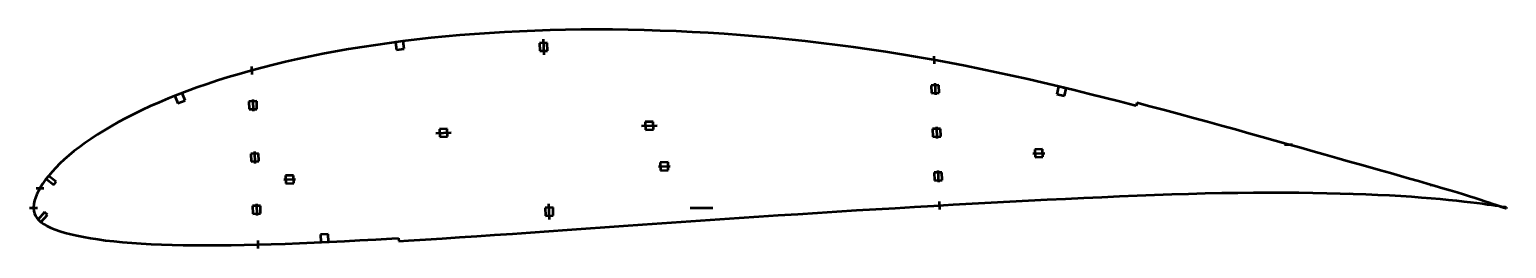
# Model space of a CAD drawing. Header units: metres. Extents: x -265 to 492, y -21 to 91.
import ezdxf

# ---------------------------------------------------------------- set-up
doc = ezdxf.new("R2010")
doc.units = ezdxf.units.M
for name, color, linetype, lineweight in [('FoilLayer', 1, 'Continuous', 50), ('StringerLayer', 1, 'Continuous', 50), ('SubLayer', 1, 'Continuous', 50)]:
    doc.layers.add(name, color=color, linetype=linetype, lineweight=lineweight)

msp = doc.modelspace()

# ---------------------------------------------------------------- linework, layer by layer
at = {"layer": 'FoilLayer'}
for p, q in [((1.87, 91.01), (-5.99, 90.76)), ((9.79, 91.18), (1.87, 91.01)), ((17.78, 91.3), (9.79, 91.18)), ((25.81, 91.35), (17.78, 91.3)), ((33.86, 91.32), (25.81, 91.35)), ((41.96, 91.21), (33.86, 91.32)), ((50.1, 91.03), (41.96, 91.21)), ((58.28, 90.78), (50.1, 91.03)), ((-87.75, 83.43), (-94.66, 82.38)), ((-80.74, 84.42), (-87.75, 83.43)), ((-73.63, 85.36), (-80.74, 84.42)), ((-66.43, 86.24), (-73.63, 85.36)), ((-59.14, 87.05), (-66.43, 86.24)), ((-51.79, 87.78), (-59.14, 87.05)), ((-44.35, 88.44), (-51.79, 87.78)), ((-36.82, 89.04), (-44.35, 88.44)), ((-29.2, 89.57), (-36.82, 89.04)), ((-21.52, 90.04), (-29.2, 89.57)), ((-13.78, 90.44), (-21.52, 90.04)), ((-5.99, 90.76), (-13.78, 90.44)), ((66.49, 90.46), (58.28, 90.78)), ((74.72, 90.08), (66.49, 90.46)), ((82.97, 89.62), (74.72, 90.08)), ((91.23, 89.08), (82.97, 89.62)), ((99.51, 88.47), (91.23, 89.08)), ((107.81, 87.8), (99.51, 88.47)), ((116.11, 87.05), (107.81, 87.8)), ((124.41, 86.24), (116.11, 87.05)), ((132.71, 85.36), (124.41, 86.24)), ((140.99, 84.4), (132.71, 85.36)), ((149.27, 83.37), (140.99, 84.4)), ((157.53, 82.28), (149.27, 83.37)), ((-127.61, 76.16), (-133.85, 74.76)), ((-121.23, 77.52), (-127.61, 76.16)), ((-114.75, 78.83), (-121.23, 77.52)), ((-108.15, 80.07), (-114.75, 78.83)), ((-101.45, 81.26), (-108.15, 80.07)), ((-94.66, 82.38), (-101.45, 81.26)), ((165.79, 81.11), (157.53, 82.28)), ((174.03, 79.88), (165.79, 81.11)), ((182.24, 78.58), (174.03, 79.88)), ((190.42, 77.21), (182.24, 78.58)), ((198.58, 75.77), (190.42, 77.21)), ((206.72, 74.27), (198.58, 75.77)), ((-157.59, 68.56), (-163.2, 66.9)), ((-151.83, 70.2), (-157.59, 68.56)), ((-145.95, 71.78), (-151.83, 70.2)), ((-139.96, 73.31), (-145.95, 71.78)), ((-133.85, 74.76), (-139.96, 73.31)), ((214.83, 72.71), (206.72, 74.27)), ((222.91, 71.09), (214.83, 72.71)), ((230.95, 69.42), (222.91, 71.09)), ((238.94, 67.67), (230.95, 69.42)), ((-179.24, 61.61), (-184.31, 59.76)), ((-174.03, 63.42), (-179.24, 61.61)), ((-168.69, 65.18), (-174.03, 63.42)), ((-163.2, 66.9), (-168.69, 65.18)), ((246.91, 65.87), (238.94, 67.67)), ((254.86, 64.02), (246.91, 65.87)), ((262.79, 62.14), (254.86, 64.02)), ((270.68, 60.25), (262.79, 62.14)), ((-198.69, 54), (-203.17, 52.02)), ((-194.05, 55.95), (-198.69, 54)), ((-189.25, 57.87), (-194.05, 55.95)), ((-184.31, 59.76), (-189.25, 57.87)), ((278.52, 58.33), (270.68, 60.25)), ((286.28, 56.4), (278.52, 58.33)), ((293.99, 54.44), (286.28, 56.4)), ((301.63, 52.46), (293.99, 54.44)), ((302.89, 53.73), (302.49, 52.24)), ((309.61, 51.97), (302.89, 53.73)), ((-215.76, 45.91), (-219.64, 43.84)), ((-211.7, 47.97), (-215.76, 45.91)), ((-207.51, 50.01), (-211.7, 47.97)), ((-203.17, 52.02), (-207.51, 50.01)), ((302.49, 52.24), (301.63, 52.46)), ((317.11, 49.98), (309.61, 51.97)), ((324.54, 47.99), (317.11, 49.98)), ((331.88, 45.98), (324.54, 47.99)), ((339.15, 43.99), (331.88, 45.98)), ((-226.93, 39.66), (-230.32, 37.54)), ((-223.37, 41.74), (-226.93, 39.66)), ((-219.64, 43.84), (-223.37, 41.74)), ((346.32, 42.02), (339.15, 43.99)), ((353.39, 40.07), (346.32, 42.02)), ((360.34, 38.15), (353.39, 40.07)), ((367.17, 36.24), (360.34, 38.15)), ((-239.57, 31.13), (-242.32, 29)), ((-236.65, 33.26), (-239.57, 31.13)), ((-233.55, 35.41), (-236.65, 33.26)), ((-230.32, 37.54), (-233.55, 35.41)), ((373.89, 34.35), (367.17, 36.24)), ((380.49, 32.5), (373.89, 34.35)), ((386.96, 30.69), (380.49, 32.5)), ((393.28, 28.92), (386.96, 30.69)), ((-247.3, 24.79), (-249.54, 22.67)), ((-244.9, 26.9), (-247.3, 24.79)), ((-242.32, 29), (-244.9, 26.9)), ((399.44, 27.18), (393.28, 28.92)), ((405.46, 25.48), (399.44, 27.18)), ((411.32, 23.82), (405.46, 25.48)), ((417.02, 22.22), (411.32, 23.82)), ((-255.28, 16.48), (-256.86, 14.47)), ((-253.53, 18.51), (-255.28, 16.48)), ((-251.62, 20.58), (-253.53, 18.51)), ((-249.54, 22.67), (-251.62, 20.58)), ((422.55, 20.66), (417.02, 22.22)), ((427.89, 19.15), (422.55, 20.66)), ((433.04, 17.68), (427.89, 19.15)), ((438.02, 16.27), (433.04, 17.68)), ((442.8, 14.91), (438.02, 16.27)), ((-260.52, 8.77), (-261.37, 7.04)), ((-259.47, 10.63), (-260.52, 8.77)), ((-258.25, 12.52), (-259.47, 10.63)), ((-256.86, 14.47), (-258.25, 12.52)), ((337.99, 7.45), (346.41, 7.62)), ((346.41, 7.62), (354.66, 7.74)), ((354.66, 7.74), (362.72, 7.81)), ((362.72, 7.81), (370.62, 7.87)), ((370.62, 7.87), (378.35, 7.87)), ((378.35, 7.87), (385.89, 7.82)), ((385.89, 7.82), (393.22, 7.72)), ((393.22, 7.72), (400.32, 7.59)), ((400.32, 7.59), (407.21, 7.43)), ((447.38, 13.6), (442.8, 14.91)), ((451.75, 12.35), (447.38, 13.6)), ((455.9, 11.14), (451.75, 12.35)), ((459.85, 9.97), (455.9, 11.14)), ((463.58, 8.86), (459.85, 9.97)), ((467.1, 7.79), (463.58, 8.86)), ((470.41, 6.77), (467.1, 7.79)), ((-263.12, 0.23), (-263.13, -0.18)), ((-262.94, 2.02), (-263.12, 0.23)), ((-262.59, 3.79), (-262.94, 2.02)), ((-262.1, 5.17), (-262.59, 3.79)), ((-261.37, 7.04), (-262.1, 5.17)), ((178.97, -0.1), (188.87, 0.48)), ((188.87, 0.48), (198.74, 1.06)), ((198.74, 1.06), (208.58, 1.63)), ((208.58, 1.63), (218.38, 2.17)), ((218.38, 2.17), (228.09, 2.68)), ((228.09, 2.68), (237.72, 3.2)), ((237.72, 3.2), (247.3, 3.72)), ((247.3, 3.72), (256.82, 4.21)), ((256.82, 4.21), (266.26, 4.67)), ((266.26, 4.67), (275.59, 5.1)), ((275.59, 5.1), (284.82, 5.53)), ((284.82, 5.53), (293.96, 5.95)), ((293.96, 5.95), (303.02, 6.33)), ((303.02, 6.33), (311.96, 6.65)), ((311.96, 6.65), (320.77, 6.94)), ((320.77, 6.94), (329.43, 7.21)), ((329.43, 7.21), (337.99, 7.45)), ((407.21, 7.43), (413.9, 7.24)), ((413.9, 7.24), (420.35, 6.99)), ((420.35, 6.99), (426.55, 6.71)), ((426.55, 6.71), (432.5, 6.43)), ((432.5, 6.43), (438.21, 6.11)), ((438.21, 6.11), (443.68, 5.76)), ((443.68, 5.76), (448.86, 5.36)), ((448.86, 5.36), (453.77, 4.96)), ((453.77, 4.96), (458.38, 4.56)), ((458.38, 4.56), (462.73, 4.16)), ((462.73, 4.16), (466.8, 3.75)), ((466.8, 3.75), (470.57, 3.33)), ((473.49, 5.82), (470.41, 6.77)), ((470.57, 3.33), (474.05, 2.92)), ((476.35, 4.92), (473.49, 5.82)), ((474.05, 2.92), (477.22, 2.52)), ((478.99, 4.07), (476.35, 4.92)), ((477.22, 2.52), (480.1, 2.14)), ((481.4, 3.29), (478.99, 4.07)), ((480.1, 2.14), (482.66, 1.79)), ((483.57, 2.57), (481.4, 3.29)), ((482.66, 1.79), (484.93, 1.48)), ((485.53, 1.91), (483.57, 2.57)), ((484.93, 1.48), (486.89, 1.2)), ((487.24, 1.34), (485.53, 1.91)), ((486.89, 1.2), (488.57, 0.95)), ((488.71, 0.83), (487.24, 1.34)), ((488.57, 0.95), (489.94, 0.75)), ((489.94, 0.41), (488.71, 0.83)), ((489.94, 0.75), (491.03, 0.58)), ((490.92, 0.07), (489.94, 0.41)), ((491.63, -0.18), (490.92, 0.07)), ((491.03, 0.58), (491.79, 0.46)), ((491.79, 0.46), (492.29, 0.39)), ((492.46, 0.36), (492.23, -0.39)), ((492.29, 0.39), (492.46, 0.36)), ((-263.13, -0.18), (-262.98, -1.79)), ((-262.98, -1.79), (-262.63, -2.94)), ((-262.63, -2.94), (-262.1, -4.06)), ((-262.1, -4.06), (-261.33, -5.18)), ((-261.33, -5.18), (-260.37, -6.28)), ((-260.37, -6.28), (-259.19, -7.34)), ((-259.19, -7.34), (-257.81, -8.34)), ((59.18, -7.85), (69.07, -7.17)), ((69.07, -7.17), (78.99, -6.51)), ((78.99, -6.51), (88.93, -5.83)), ((88.93, -5.83), (98.89, -5.15)), ((98.89, -5.15), (108.9, -4.47)), ((108.9, -4.47), (118.94, -3.81)), ((118.94, -3.81), (128.97, -3.18)), ((128.97, -3.18), (138.98, -2.55)), ((138.98, -2.55), (148.99, -1.91)), ((148.99, -1.91), (159.01, -1.28)), ((159.01, -1.28), (169.01, -0.68)), ((169.01, -0.68), (178.97, -0.1)), ((492.08, -0.34), (491.63, -0.18)), ((492.23, -0.39), (492.08, -0.34)), ((-257.81, -8.34), (-256.17, -9.29)), ((-256.17, -9.29), (-254.23, -10.2)), ((-254.23, -10.2), (-252.01, -11.09)), ((-252.01, -11.09), (-249.54, -11.95)), ((-249.54, -11.95), (-246.88, -12.79)), ((-246.88, -12.79), (-244.01, -13.55)), ((-244.01, -13.55), (-240.89, -14.26)), ((-240.89, -14.26), (-237.52, -14.91)), ((-237.52, -14.91), (-233.91, -15.55)), ((-53.4, -15.67), (-44.58, -15.07)), ((-44.58, -15.07), (-35.63, -14.46)), ((-35.63, -14.46), (-26.54, -13.85)), ((-26.54, -13.85), (-17.36, -13.24)), ((-17.36, -13.24), (-8.1, -12.6)), ((-8.1, -12.6), (1.26, -11.93)), ((1.26, -11.93), (10.73, -11.25)), ((10.73, -11.25), (20.29, -10.58)), ((20.29, -10.58), (29.93, -9.92)), ((29.93, -9.92), (39.61, -9.25)), ((39.61, -9.25), (49.36, -8.55)), ((49.36, -8.55), (59.18, -7.85)), ((-233.91, -15.55), (-230.12, -16.14)), ((-230.12, -16.14), (-226.12, -16.66)), ((-226.12, -16.66), (-221.89, -17.12)), ((-221.89, -17.12), (-217.42, -17.53)), ((-217.42, -17.53), (-212.73, -17.91)), ((-212.73, -17.91), (-207.85, -18.25)), ((-207.85, -18.25), (-202.79, -18.55)), ((-202.79, -18.55), (-197.52, -18.76)), ((-197.52, -18.76), (-192.05, -18.93)), ((-192.05, -18.93), (-186.34, -19.05)), ((-186.34, -19.05), (-180.46, -19.14)), ((-180.46, -19.14), (-174.4, -19.18)), ((-174.4, -19.18), (-168.16, -19.16)), ((-168.16, -19.16), (-161.71, -19.07)), ((-161.71, -19.07), (-155.05, -18.95)), ((-155.05, -18.95), (-148.2, -18.81)), ((-148.2, -18.81), (-141.21, -18.63)), ((-141.21, -18.63), (-134.05, -18.39)), ((-134.05, -18.39), (-126.71, -18.1)), ((-126.71, -18.1), (-119.17, -17.77)), ((-119.17, -17.77), (-111.47, -17.43)), ((-111.47, -17.43), (-103.63, -17.05)), ((-103.63, -17.05), (-95.65, -16.65)), ((-95.65, -16.65), (-87.52, -16.18)), ((-87.52, -16.18), (-79.21, -15.68)), ((-79.21, -15.68), (-75.87, -15.49)), ((-75.87, -15.49), (-75.78, -17.03)), ((-75.78, -17.03), (-70.66, -16.73)), ((-70.66, -16.73), (-62.08, -16.22)), ((-62.08, -16.22), (-53.4, -15.67))]:
    msp.add_line(p, q, dxfattribs=at)
at = {"layer": 'StringerLayer'}
for p, q in [((-73.51, 85.38), (-77.47, 84.85)), ((-77.47, 84.85), (-76.95, 80.89)), ((-72.98, 81.41), (-73.51, 85.38)), ((-76.95, 80.89), (-72.98, 81.41)), ((262.71, 62.16), (261.78, 58.27)), ((266.6, 61.23), (262.71, 62.16)), ((265.67, 57.34), (266.6, 61.23)), ((-186.79, 58.81), (-190.53, 57.38)), ((-190.53, 57.38), (-189.1, 53.64)), ((-189.1, 53.64), (-185.36, 55.07)), ((-185.36, 55.07), (-186.79, 58.81)), ((261.78, 58.27), (265.67, 57.34)), ((-255.36, 16.37), (-256.59, 14.8)), ((-251.43, 13.29), (-255.36, 16.37)), ((-256.59, 14.8), (-252.66, 11.71)), ((-252.66, 11.71), (-251.43, 13.29)), ((-257.44, -2.19), (-260.76, -5.93)), ((-260.76, -5.93), (-259.26, -7.26)), ((-259.26, -7.26), (-255.94, -3.52)), ((-255.94, -3.52), (-257.44, -2.19)), ((-111.89, -13.44), (-115.89, -13.62)), ((-115.89, -13.62), (-115.71, -17.61)), ((-111.72, -17.44), (-111.89, -13.44)), ((-115.71, -17.61), (-111.72, -17.44))]:
    msp.add_line(p, q, dxfattribs=at)
at = {"layer": 'SubLayer'}
for p, q in [((0.45, 84.52), (-3.54, 84.38)), ((-3.54, 84.38), (-3.4, 80.38)), ((-1.61, 86.45), (-1.33, 78.45)), ((0.59, 80.52), (0.45, 84.52)), ((-3.4, 80.38), (0.59, 80.52)), ((198.81, 77.72), (198.95, 73.72)), ((-151.21, 72.38), (-151.07, 68.39)), ((201.33, 62.89), (197.33, 62.75)), ((197.33, 62.75), (197.47, 58.75)), ((199.3, 63.82), (199.51, 57.82)), ((201.47, 58.89), (201.33, 62.89)), ((-148.59, 54.62), (-152.59, 54.48)), ((-152.59, 54.48), (-152.45, 50.48)), ((-150.63, 55.54), (-150.42, 49.55)), ((-148.45, 50.62), (-148.59, 54.62)), ((197.47, 58.75), (201.47, 58.89)), ((-152.45, 50.48), (-148.45, 50.62)), ((-56.78, 38.26), (-48.78, 38.54)), ((-50.85, 40.47), (-54.85, 40.33)), ((-54.85, 40.33), (-54.71, 36.33)), ((-50.71, 36.47), (-50.85, 40.47)), ((48.78, 41.94), (56.78, 42.22)), ((54.71, 44.15), (50.71, 44.01)), ((50.71, 44.01), (50.85, 40.02)), ((50.85, 40.02), (54.85, 40.15)), ((54.85, 40.15), (54.71, 44.15)), ((202.11, 40.54), (198.12, 40.4)), ((198.12, 40.4), (198.25, 36.4)), ((200.08, 41.47), (200.29, 35.47)), ((202.25, 36.54), (202.11, 40.54)), ((-54.71, 36.33), (-50.71, 36.47)), ((198.25, 36.4), (202.25, 36.54)), ((378.68, 32.38), (382.68, 32.52)), ((-147.66, 27.86), (-151.66, 27.72)), ((-151.66, 27.72), (-151.52, 23.72)), ((-151.52, 23.72), (-147.52, 23.86)), ((-149.69, 28.79), (-149.48, 22.79)), ((-147.52, 23.86), (-147.66, 27.86)), ((62.38, 23.34), (58.38, 23.2)), ((58.38, 23.2), (58.52, 19.2)), ((62.52, 19.34), (62.38, 23.34)), ((249.59, 27.87), (255.59, 28.08)), ((254.52, 30.05), (250.52, 29.91)), ((250.52, 29.91), (250.66, 25.91)), ((250.66, 25.91), (254.66, 26.05)), ((254.66, 26.05), (254.52, 30.05)), ((415.49, 22.13), (415.78, 23.09)), ((-129.76, 16.63), (-133.76, 16.49)), ((-133.76, 16.49), (-133.62, 12.49)), ((-129.62, 12.63), (-129.76, 16.63)), ((57.45, 21.16), (63.45, 21.37)), ((58.52, 19.2), (62.52, 19.34)), ((202.89, 18.19), (198.9, 18.05)), ((198.9, 18.05), (199.04, 14.05)), ((200.86, 19.12), (201.07, 13.12)), ((203.03, 14.19), (202.89, 18.19)), ((-261.78, 10.01), (-257.78, 10.15)), ((-134.69, 14.45), (-128.69, 14.66)), ((-133.62, 12.49), (-129.62, 12.63)), ((199.04, 14.05), (203.03, 14.19)), ((412.66, 6.77), (412.75, 7.77)), ((453.97, 11.18), (454.26, 12.14)), ((-265.12, 0), (-261.12, 0)), ((-146.72, 1.1), (-150.72, 0.96)), ((-150.72, 0.96), (-150.58, -3.04)), ((-148.76, 2.03), (-148.55, -3.97)), ((-146.58, -2.9), (-146.72, 1.1)), ((3.4, 0.1), (-0.59, -0.04)), ((1.61, -5.97), (1.33, 2.03)), ((3.54, -3.9), (3.4, 0.1)), ((73.75, 0), (85.33, 0)), ((201.41, 3.22), (201.55, -0.78)), ((452.63, 4.55), (452.76, 5.55)), ((472.54, 2.6), (472.69, 3.59)), ((473.12, 5.41), (473.41, 6.37)), ((-150.58, -3.04), (-146.58, -2.9)), ((-0.59, -0.04), (-0.45, -4.04)), ((-0.45, -4.04), (3.54, -3.9)), ((-148.1, -16.81), (-147.96, -20.8))]:
    msp.add_line(p, q, dxfattribs=at)

doc.saveas('drawing.dxf')
